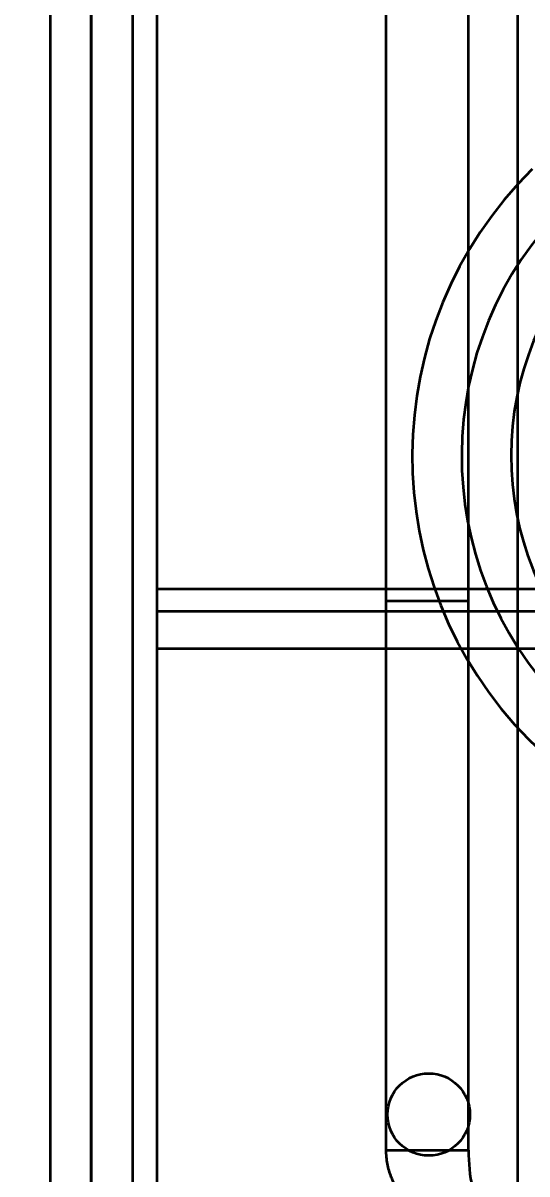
# Model space of a CAD drawing. Header units: millimetres. Extents: x -431 to 3717, y -325 to 2729.
# Drawn here: x 73.4 to 104, y 66.4 to 136.3 of the extents above; entities that cross this region are included whole.
import ezdxf

# ---------------------------------------------------------------- set-up
doc = ezdxf.new("R2010")
doc.units = ezdxf.units.MM
doc.styles.get("Standard").update_dxf_attribs({"font": 'arial.ttf'})
doc.dimstyles.new('CGJ', dxfattribs={"dimscale": 13, "dimtxt": 2.25, "dimasz": 2.25, "dimexe": 1, "dimexo": 1.25, "dimgap": 1.15, "dimtad": 1, "dimtoh": 1, "dimdec": 1, "dimdsep": 46, "dimtxsty": 'Standard', "dimcen": 0, "dimclrd": 2, "dimclre": 2, "dimclrt": 2, "dimadec": 0, "dimazin": 0, "dimtfac": 1, "dimtdec": 1, "dimtmove": 0, "dimatfit": 0, "dimfxl": 1, "dimtolj": 1, "dimtzin": 0, "dimlwe": -1, "dimarcsym": 2})

# ---------------------------------------------------------------- blocks, each defined once
blk = doc.blocks.new('Drawing View2')
at = {"color": 7, "linetype": 'Continuous', "lineweight": 35}
for p, q in [((-166.4, 212), (-166.4, -288)), ((-163.9, 212), (-163.9, -288)), ((-161.4, 212), (-161.4, -288)), ((-161.4, 212), (-161.4, -288)), ((-145.986, -270.172), (-145.986, 194.172)), ((-145.986, -236.8), (-145.986, 160.8)), ((-140.986, -236.8), (-140.986, 160.8)), ((-159.9, -236.08), (-159.9, 160.08)), ((-159.9, -236.08), (-159.9, 160.08)), ((-140.986, -270.172), (-140.986, -75)), ((-137.986, -276.062), (-137.986, -75)), ((-137.986, -276.062), (-137.986, -75)), ((-166.4, -98.573), (-166.4, -279.15)), ((-163.9, -279.15), (-163.9, -98.573)), ((-79.9, -236.08), (-159.9, -236.08)), ((-159.9, -237.441), (-159.9, -236.08)), ((-79.9, -236.08), (-159.9, -236.08)), ((-159.9, -239.711), (-159.9, -236.08)), ((-145.986, -236.8), (-140.986, -236.8)), ((-145.986, -270.172), (-145.986, -236.8)), ((-140.986, -270.172), (-140.986, -236.8)), ((-159.9, -239.711), (-159.9, -237.441)), ((-79.9, -237.441), (-159.9, -237.441)), ((-159.9, -285.73), (-159.9, -237.441)), ((-79.9, -239.711), (-159.9, -239.711)), ((-159.9, -288), (-159.9, -239.711)), ((-145.986, -270.172), (-140.986, -270.172))]:
    blk.add_line(p, q, dxfattribs=at)
blk.add_circle((-143.4, -268), 2.5, dxfattribs=at)
blk.add_circle((-143.4, -268), 2.5, dxfattribs=at)
for radius, start, end in [(24.5, 134.6585, 314.6585), (24.5, 134.6585, 314.6585), (21.5, 134.6585, 314.29926), (18.5, 134.91132, 314.6585)]:
    blk.add_arc((-119.9, -228), radius, start, end, dxfattribs=at)
blk.add_ellipse((-137.986, -270.172), major_axis=(0, 5.889), ratio=0.5094, start_param=1.570796, end_param=3.141593, dxfattribs=at)
blk.add_open_spline([(-137.986, -276.062), (-138.165, -276.059), (-138.525, -276.054), (-139.062, -276.012), (-139.591, -275.947), (-140.113, -275.854), (-140.626, -275.737), (-141.13, -275.593), (-141.617, -275.425), (-142.089, -275.233), (-142.54, -275.02), (-142.985, -274.777), (-143.416, -274.505), (-143.83, -274.202), (-144.21, -273.88), (-144.575, -273.523), (-144.914, -273.131), (-145.221, -272.702), (-145.477, -272.258), (-145.674, -271.822), (-145.817, -271.401), (-145.914, -270.996), (-145.975, -270.586), (-145.982, -270.31), (-145.986, -270.172)], degree=3, knots=[0, 0, 0, 0, 0.038087, 0.076441, 0.114653, 0.152866, 0.192089, 0.231316, 0.271515, 0.311717, 0.352806, 0.393898, 0.440124, 0.486354, 0.533526, 0.580702, 0.635936, 0.691174, 0.747558, 0.803945, 0.852639, 0.901333, 0.950666, 1, 1, 1, 1], dxfattribs=at)
blk = doc.blocks.new('*D57')
at = {"color": 2, "transparency": 16777216}
for p, q in [((0.015, 8.75), (0.015, -153.5)), ((1500.015, 8.75), (1500.015, -153.5))]:
    blk.add_line(p, q, dxfattribs=at)
at = {"color": 2, "lineweight": -2, "transparency": 16777216}
blk.add_line((29.265, -140.5), (1470.765, -140.5), dxfattribs=at)
at = {"color": 2, "transparency": 16777216}
for points in [[(29.265, -135.625), (29.265, -145.375), (0.015, -140.5)], [(1470.765, -135.625), (1470.765, -145.375), (1500.015, -140.5)]]:
    blk.add_solid(points, dxfattribs=at)
at = {"layer": 'Defpoints', "color": 0, "transparency": 16777216}
for p in [(0.015, 25), (1500.015, 25), (1500.015, -140.5)]:
    blk.add_point(p, dxfattribs=at)
at = {"color": 2, "transparency": 16777216, "insert": (750.015, -110.416), "char_height": 29.25, "attachment_point": 5}
blk.add_mtext('\\A1;1200 / 1350 / 1500 / 1650 / 1800', dxfattribs=at)

msp = doc.modelspace()

# ---------------------------------------------------------------- block references
at = {"color": 7, "linetype": 'Continuous', "lineweight": 35}
msp.add_blockref('Drawing View2', (241.415, 338), dxfattribs=at)

# ---------------------------------------------------------------- dimensions: what is measured, and where the dimension line sits
dim = msp.add_linear_dim(base=(1500.015, -140.5), p1=(0.015, 25), p2=(1500.015, 25), angle=180, text='1200 / 1350 / <> / 1650 / 1800', dimstyle='CGJ')
dim.commit()
dim.dimension.update_dxf_attribs({"geometry": '*D57', "text_midpoint": (750.015, -140.5), "dimtype": 160})

doc.saveas('drawing.dxf')
